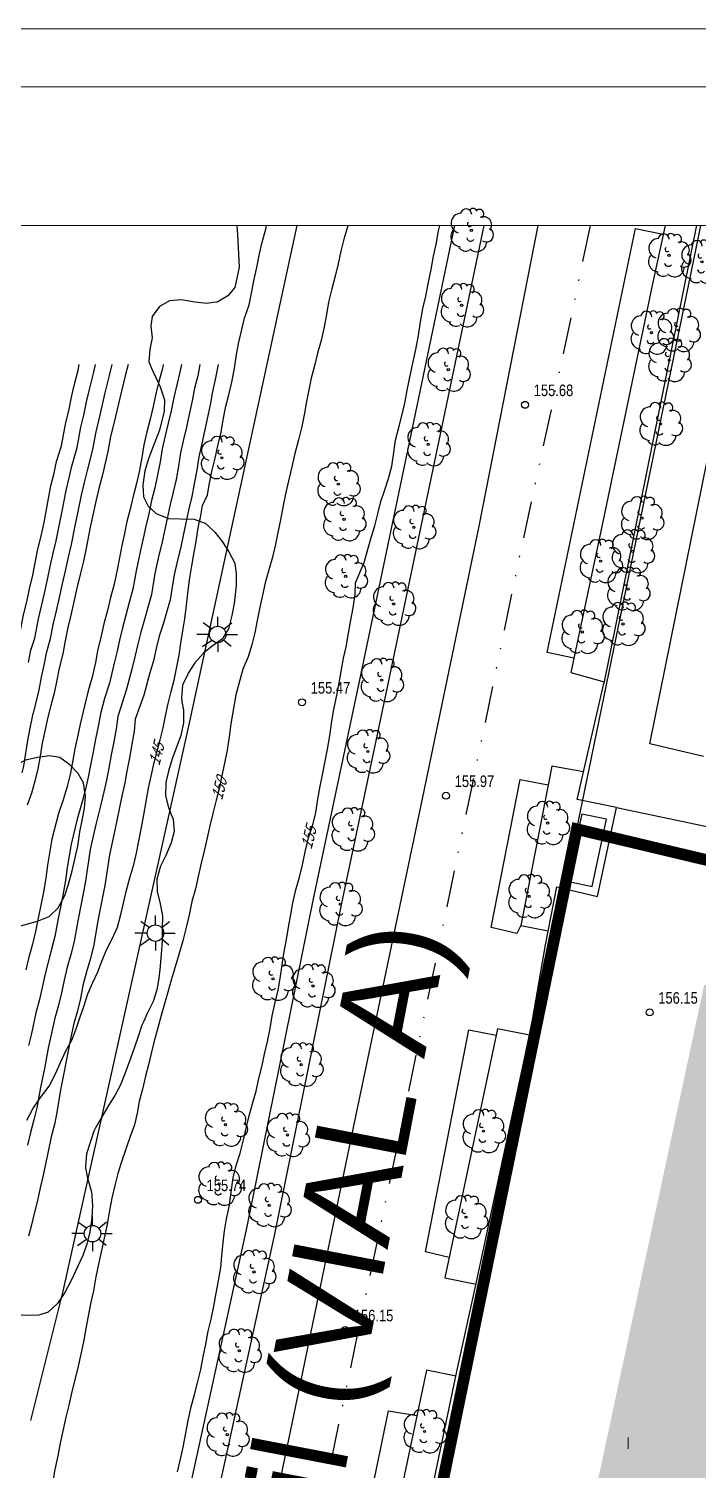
# Model space of a CAD drawing. Header units: metres. Extents: x 523256 to 524015, y 4669220 to 4669814.
# Drawn here: x 523839.4 to 523897.3, y 4669689.5 to 4669814 of the extents above; entities that cross this region are included whole.
import ezdxf
from ezdxf.enums import TextEntityAlignment as Align

# ---------------------------------------------------------------- set-up
doc = ezdxf.new("R2010")
doc.units = ezdxf.units.M
doc.header["$MEASUREMENT"] = 0
doc.linetypes.add('MORSE_D', pattern=[31.75, 12.7, -6.35, 0, -6.35, 0, -6.35])
for name, color, linetype in [('000000 Nombre Calle', 7, 'Continuous'), ('031006 Cota terreno', 9, 'Continuous'), ('032011 Curva cada 1 m', 40, 'Continuous'), ('032015 Curva cada 5 m', 34, 'Continuous'), ('032022 Curva cada 1 m de baja fiabilidad', 40, 'Continuous'), ('032023 Curva cada 5 m de baja fiabilidad', 34, 'Continuous'), ('033006 Texto cota terreno', 9, 'Continuous'), ('033015 Texto curva maestra', 42, 'Continuous'), ('052016 Cobertizo', 7, 'Continuous'), ('053009 Texto altura edificio predominante', 7, 'Continuous'), ('072004 Bordillo Acera', 1, 'Continuous'), ('082001 Valla Alambrada', 7, 'ALAMBRADA'), ('082002 Muro Tapia', 6, 'Continuous'), ('082003 Puerta', 7, 'Continuous'), ('101001 Arbol', 3, 'Continuous'), ('102002 Zona arbolada', 3, 'MASA'), ('141002 Farola pie', 7, 'Continuous'), ('192009 Grandes aparcamientos', 9, 'Continuous'), ('202001 Eje Calle', 254, 'MORSE_D'), ('990001 Sombreados', 7, 'Continuous'), ('PARCELA', 7, 'Continuous')]:
    doc.layers.add(name, color=color, linetype=linetype)
doc.layers.add('992006 Lineas cajetin', color=7, linetype='Continuous', lineweight=0)
doc.styles.get("Standard").update_dxf_attribs({"font": 'arial.ttf'})
doc.linetypes.add('ALAMBRADA', pattern='A,3,[131,GEOGRAMA.SHX,S=0.5,R=0,X=0,Y=0],3', length=6)
doc.linetypes.add('MASA', pattern='A,0.0001,[130,GEOGRAMA.SHX,S=0.5,R=180,X=0,Y=0],-2.9', length=2.9001)

# ---------------------------------------------------------------- blocks, each defined once
blk = doc.blocks.new('COTAP')
at = {"color": 0}
blk.add_circle((0, 0), 0.3, dxfattribs=at)
blk = doc.blocks.new('FAROLA')
at = {"color": 0}
for p, q in [((0, 0.71), (0, 1.51)), ((-0.71, 0), (-1.79, 0)), ((-1.26, 1.02), (-0.51, 0.49)), ((1.21, 0.98), (0.55, 0.45)), ((0.71, 0), (1.71, 0)), ((-1.3, -1.04), (-0.51, -0.48)), ((0, -0.71), (0, -1.51)), ((1.17, -1.04), (0.51, -0.49))]:
    blk.add_line(p, q, dxfattribs=at)
blk.add_circle((0, 0), 0.71, dxfattribs=at)
blk = doc.blocks.new('ARBOL')
at = {"color": 0}
blk.add_circle((0, 0), 0.0939, dxfattribs=at)
for centre, radius, start, end in [((-0.9, 0.61), 0.852, 92.28, 254.58), ((-0.45, 1.37), 0.48, 359.2878, 173.6078), ((0.16, 1.55), 0.336, 23.1565, 160.4665), ((0.7, 1.41), 0.384, 301.578, 139.328), ((-0.15, 0.51), 0.192, 119.14, 310.56), ((1.05, 0.46), 0.708, 319.8556, 114.7656), ((1.31, -0.4), 0.612, 235.5275, 62.0275), ((-0.89, -0.54), 0.888, 142.64, 266.54), ((-0.06, -0.61), 0.336, 189.64, 323.88), ((0.48, -1), 0.852, 224.67, 0.24), ((-0.48, -1.08), 0.72, 213.78, 295.32)]:
    blk.add_arc(centre, radius, start, end, dxfattribs=at)

msp = doc.modelspace()

# ---------------------------------------------------------------- hatches: boundary and pattern name
at = {"layer": '990001 Sombreados', "true_color": 0xafafaf}
msp.add_hatch(color=253, dxfattribs=at).paths.add_polyline_path([(523930.7993, 4669654.17016), (523944.9593, 4669721.39016), (523897.7793, 4669731.42016), (523883.2693, 4669663.79016)], flags=0)

# ---------------------------------------------------------------- linework, layer by layer
at = {"layer": '032011 Curva cada 1 m'}
for points, elevation in [([(523837.84, 4669758.62), (523838.04, 4669759.53), (523838.24, 4669760.57), (523838.62, 4669761.56), (523838.97, 4669763.39), (523839.25, 4669764.51), (523839.49, 4669765.61), (523839.76, 4669766.8), (523839.97, 4669767.88), (523840.2, 4669769.06), (523840.46, 4669770.07), (523840.74, 4669771.34), (523840.96, 4669772.49), (523841.33, 4669774.51), (523841.6, 4669775.61), (523841.82, 4669776.61), (523842.25, 4669777.99), (523842.63, 4669779.98), (523842.87, 4669781), (523843.1, 4669782.17), (523843.34, 4669783.2), (523843.69, 4669784.52), (523843.78309, 4669785)], 146), ([(523851.02828, 4669785), (523850.96, 4669784.67), (523850.65, 4669783.54), (523850.39, 4669782.48), (523850.15, 4669781.36), (523849.91, 4669780.28), (523849.63, 4669779.19), (523849.36, 4669778.06), (523849.19, 4669776.96), (523848.97, 4669775.87), (523848.71, 4669774.71), (523848.43, 4669773.63), (523848.17, 4669772.5), (523847.9, 4669771.43), (523847.68, 4669770.39), (523847.47, 4669769.37), (523847.07, 4669767.42), (523846.78, 4669766.04), (523846.48, 4669764.87), (523846.21, 4669763.75), (523845.9, 4669762.6), (523845.67, 4669761.57), (523845.36, 4669760.27), (523845.19, 4669759.27), (523844.88, 4669757.98), (523844.56, 4669756.81), (523844.12, 4669755.04), (523843.85, 4669753.93), (523843.63, 4669752.85), (523843.4, 4669751.79), (523843.18, 4669750.64), (523842.98, 4669749.58), (523842.73, 4669748.55), (523842.43, 4669747.49), (523841.99, 4669746.21), (523841.42, 4669744.01), (523841.03, 4669741.75), (523840.88, 4669740.63), (523840.65, 4669739.26), (523840.26, 4669737.32), (523840.01, 4669736.02), (523839.73, 4669734.93), (523839.43, 4669733.8), (523839.17, 4669732.7)], 151), ([(523848.01518, 4669785), (523847.75, 4669784.01), (523847.28, 4669782.08), (523847.03, 4669781.01), (523846.76, 4669779.9), (523846.49, 4669778.79), (523846.26, 4669777.49), (523845.8, 4669775.46), (523845.51, 4669774.4), (523845.25, 4669773.3), (523844.95, 4669771.99), (523844.73, 4669770.94), (523844.38, 4669769.13), (523844.14, 4669768.01), (523843.86, 4669766.85), (523843.58, 4669765.67), (523843.32, 4669764.51), (523843.04, 4669763.34), (523842.8, 4669762.29), (523842.54, 4669761), (523842.36, 4669760), (523842.05, 4669758.76), (523841.84, 4669757.73), (523841.6, 4669756.62), (523841.32, 4669755.54), (523841.03, 4669754.43), (523840.8, 4669753.34), (523840.58, 4669752.28), (523840.39, 4669751.16), (523840.2, 4669750.06), (523839.95, 4669749.02), (523839.66, 4669747.98), (523839.27, 4669746.93)], 149), ([(523854.20431, 4669785), (523854.01, 4669784.02), (523853.74, 4669782.95), (523853.52, 4669781.85), (523853.27, 4669780.67), (523853.04, 4669779.59), (523852.78, 4669778.51), (523852.53, 4669777.37), (523852.36, 4669776.23), (523852.14, 4669775.08), (523851.9, 4669773.98), (523851.64, 4669772.9), (523851.38, 4669771.71), (523851.14, 4669770.62), (523850.91, 4669769.54), (523850.66, 4669768.52), (523850.32, 4669766.94), (523850.01, 4669765.13), (523849.71, 4669764.02), (523849.42, 4669762.96), (523849.09, 4669761.89), (523848.84, 4669760.84), (523848.59, 4669759.76), (523848.32, 4669758.67), (523847.87, 4669756.95), (523847.11, 4669754.59), (523846.96, 4669753.54), (523846.76, 4669752.41), (523846.54, 4669751.28), (523846.32, 4669750.13), (523846.13, 4669749.09), (523845.9, 4669748.08), (523845.65, 4669746.98), (523845.22, 4669745.25), (523844.73, 4669743.1), (523844.46, 4669741.34), (523844.28, 4669740.2), (523843.94, 4669738.41), (523843.65, 4669736.95), (523843.34, 4669735.15), (523843.05, 4669734.04), (523842.74, 4669732.95), (523842.46, 4669731.81), (523842.23, 4669730.71), (523841.97, 4669729.66), (523841.67, 4669728.53), (523841.32, 4669726.99), (523841.1, 4669725.94), (523840.77, 4669724.19), (523840.42, 4669722.55), (523840.1, 4669720.79), (523839.85, 4669719.76), (523839.56, 4669718.66), (523839.3, 4669717.55)], 153), ([(523852.61448, 4669785), (523852.48, 4669784.35), (523852.2, 4669783.25), (523851.95, 4669782.16), (523851.71, 4669781.01), (523851.47, 4669779.94), (523851.21, 4669778.85), (523850.95, 4669777.71), (523850.77, 4669776.6), (523850.55, 4669775.48), (523850.31, 4669774.34), (523850.03, 4669773.26), (523849.78, 4669772.1), (523849.52, 4669771.03), (523849.29, 4669769.96), (523849.07, 4669768.95), (523848.69, 4669767.18), (523848.4, 4669765.58), (523848.1, 4669764.44), (523847.81, 4669763.36), (523847.5, 4669762.24), (523847.26, 4669761.2), (523847.01, 4669760.12), (523846.75, 4669758.97), (523846.38, 4669757.46), (523845.95, 4669756.14), (523845.61, 4669754.82), (523845.41, 4669753.73), (523845.19, 4669752.63), (523844.97, 4669751.53), (523844.75, 4669750.38), (523844.56, 4669749.34), (523844.32, 4669748.32), (523844.04, 4669747.23), (523843.61, 4669745.73), (523843.08, 4669743.56), (523842.74, 4669741.54), (523842.58, 4669740.42), (523842.3, 4669738.84), (523841.95, 4669737.13), (523841.67, 4669735.58), (523841.39, 4669734.48), (523841.08, 4669733.38), (523840.81, 4669732.25), (523840.58, 4669731.17), (523840.33, 4669730.15), (523840.03, 4669729), (523839.64, 4669727.22), (523839.38, 4669726.16)], 152), ([(523855.79157, 4669785), (523855.76, 4669784.86), (523855.53, 4669783.7), (523855.29, 4669782.66), (523855.08, 4669781.53), (523854.83, 4669780.32), (523854.6, 4669779.25), (523854.36, 4669778.17), (523854.12, 4669777.02), (523853.94, 4669775.87), (523853.72, 4669774.69), (523853.5, 4669773.61), (523853.24, 4669772.53), (523852.99, 4669771.31), (523852.76, 4669770.22), (523852.52, 4669769.11), (523852.26, 4669768.1), (523851.94, 4669766.7), (523851.63, 4669764.67), (523851.33, 4669763.59), (523851.02, 4669762.57), (523850.69, 4669761.53), (523850.43, 4669760.47), (523850.18, 4669759.41), (523849.88, 4669758.37), (523849.37, 4669756.43), (523848.6, 4669754.37), (523848.52, 4669753.34), (523848.32, 4669752.19), (523848.11, 4669751.02), (523847.89, 4669749.87), (523847.71, 4669748.85), (523847.49, 4669747.85), (523847.26, 4669746.72), (523846.84, 4669744.77), (523846.39, 4669742.65), (523846.17, 4669741.13), (523845.98, 4669739.99), (523845.59, 4669737.99), (523845.34, 4669736.76), (523845, 4669734.71), (523844.71, 4669733.59), (523844.39, 4669732.53), (523844.1, 4669731.36), (523843.88, 4669730.24), (523843.62, 4669729.18), (523843.3, 4669728.07), (523843.01, 4669726.75), (523842.81, 4669725.71), (523842.45, 4669723.77), (523842.17, 4669722.33), (523841.85, 4669720.37), (523841.63, 4669719.35), (523841.36, 4669718.28), (523841.11, 4669717.15), (523840.9, 4669716.06), (523840.66, 4669714.96), (523840.4, 4669713.87), (523840.16, 4669712.78), (523839.87, 4669711.66), (523839.65, 4669710.67), (523839.38, 4669709.7)], 154), ([(523839.38, 4669759.27), (523839.58, 4669760.32), (523839.93, 4669761.37), (523840.25, 4669763.02), (523840.51, 4669764.12), (523840.77, 4669765.24), (523841.03, 4669766.42), (523841.27, 4669767.54), (523841.51, 4669768.71), (523841.77, 4669769.76), (523842.07, 4669771.21), (523842.29, 4669772.32), (523842.64, 4669774.11), (523842.9, 4669775.21), (523843.15, 4669776.23), (523843.59, 4669777.82), (523843.92, 4669779.58), (523844.17, 4669780.63), (523844.41, 4669781.78), (523844.65, 4669782.83), (523845.04, 4669784.35), (523845.19476, 4669785)], 147), ([(523846.60312, 4669785), (523846.4, 4669784.18), (523845.97, 4669782.45), (523845.72, 4669781.4), (523845.46, 4669780.27), (523845.2, 4669779.19), (523844.92, 4669777.66), (523844.47, 4669775.84), (523844.21, 4669774.8), (523843.94, 4669773.7), (523843.62, 4669772.16), (523843.4, 4669771.07), (523843.07, 4669769.44), (523842.83, 4669768.36), (523842.56, 4669767.19), (523842.31, 4669766.05), (523842.04, 4669764.88), (523841.78, 4669763.73), (523841.52, 4669762.66), (523841.23, 4669761.19), (523840.93, 4669760.07), (523840.71, 4669759.02), (523840.5, 4669757.98), (523840.28, 4669756.89), (523840.02, 4669755.81), (523839.78, 4669754.8)], 148)]:
    msp.add_lwpolyline(points, dxfattribs=dict(at, elevation=elevation))
at = {"layer": '032015 Curva cada 5 m'}
for points, elevation in [([(523866.98065, 4669797.00038), (523866.97849, 4669796.99038), (523866.64849, 4669795.84038), (523866.37849, 4669794.79038), (523866.13849, 4669793.70038), (523865.88849, 4669792.62038), (523865.60849, 4669791.53038), (523865.31849, 4669790.40038), (523865.14849, 4669789.33038), (523864.92849, 4669788.27038), (523864.66849, 4669787.07038), (523864.36849, 4669785.99038), (523864.10849, 4669784.89038), (523863.82849, 4669783.83038), (523863.60849, 4669782.81038), (523863.41849, 4669781.80038), (523863.22849, 4669780.81038), (523862.99849, 4669779.66038), (523862.70849, 4669778.50038), (523862.40849, 4669777.30038), (523862.14849, 4669776.15038), (523861.85849, 4669774.95038), (523861.62849, 4669773.93038), (523861.38849, 4669772.82038), (523861.16849, 4669771.57038), (523860.93849, 4669770.50038), (523860.72849, 4669769.48038), (523860.46849, 4669768.35038), (523860.16849, 4669767.27038), (523859.84849, 4669766.13038), (523859.60849, 4669765.07038), (523859.37849, 4669764.05038), (523859.15849, 4669762.90038), (523858.95849, 4669761.82038), (523858.69849, 4669760.78038), (523858.36849, 4669759.74038), (523857.91849, 4669758.69038), (523857.30849, 4669756.47038), (523856.86849, 4669753.95038), (523856.72849, 4669752.84038), (523856.54849, 4669751.69038), (523856.32849, 4669750.57038), (523856.10849, 4669749.50038), (523855.88849, 4669748.45038), (523855.61849, 4669747.37038), (523855.31849, 4669746.22038), (523855.06849, 4669745.15038), (523854.82849, 4669744.10038), (523854.58849, 4669743.11038), (523854.30849, 4669741.92038), (523854.05849, 4669740.78038), (523853.81849, 4669739.70038), (523853.50849, 4669738.61038), (523853.26849, 4669737.47038), (523852.99849, 4669736.24038), (523852.73849, 4669735.22038), (523852.38849, 4669734.04038), (523852.06849, 4669732.98038), (523851.71849, 4669731.82038), (523851.43849, 4669730.77038), (523851.14849, 4669729.78038), (523850.84849, 4669728.76038), (523850.56849, 4669727.71038), (523850.24849, 4669726.54038), (523849.99849, 4669725.47038), (523849.75849, 4669724.49038), (523849.50849, 4669723.52038), (523849.22849, 4669722.40038), (523848.95849, 4669721.32038), (523848.76849, 4669720.33038), (523848.53849, 4669719.33038), (523848.16849, 4669718.31038), (523847.81849, 4669717.29038), (523847.41849, 4669716.12038), (523847.10849, 4669715.10038), (523846.83849, 4669714.08038), (523846.58849, 4669712.98038), (523846.34849, 4669711.77038), (523846.17849, 4669710.72038), (523845.92849, 4669709.52038), (523845.68849, 4669708.45038), (523845.42849, 4669707.27038), (523845.20849, 4669706.19038), (523845.01849, 4669704.99038), (523844.77849, 4669704.00038), (523844.54849, 4669702.79038), (523844.34849, 4669701.72038), (523844.16849, 4669700.72038), (523843.91849, 4669699.51038), (523843.65849, 4669698.33038), (523843.35849, 4669697.21038), (523843.09849, 4669696.14038), (523842.86849, 4669695.11038), (523842.62849, 4669694.05038), (523842.37849, 4669692.99038), (523842.12849, 4669691.81038), (523841.92849, 4669690.72038), (523841.66849, 4669689.54038), (523841.48849, 4669688.54038)], 150), ([(523852.27849, 4669689.34038), (523852.51849, 4669690.44038), (523852.76849, 4669691.47038), (523852.97849, 4669692.69038), (523853.18849, 4669693.79038), (523853.45849, 4669694.97038), (523853.72849, 4669696.03038), (523854.00849, 4669697.04038), (523854.27849, 4669698.17038), (523854.49849, 4669699.29038), (523854.70849, 4669700.37038), (523854.91849, 4669701.50038), (523855.17849, 4669702.52038), (523855.39849, 4669703.64038), (523855.61849, 4669704.77038), (523855.81849, 4669705.84038), (523856.00849, 4669706.99038), (523856.09849, 4669707.99038), (523856.21849, 4669709.15038), (523856.33849, 4669710.15038), (523856.49849, 4669711.21038), (523856.71849, 4669712.24038), (523856.91849, 4669713.49038), (523857.08849, 4669714.73038), (523857.32849, 4669715.80038), (523857.66849, 4669716.88038), (523857.95849, 4669718.03038), (523858.22849, 4669719.15038), (523858.48849, 4669720.22038), (523858.78849, 4669721.25038), (523859.05849, 4669722.22038), (523859.27849, 4669723.21038), (523859.56849, 4669724.34038), (523859.79849, 4669725.41038), (523860.04849, 4669726.51038), (523860.26849, 4669727.63038), (523860.45849, 4669728.74038), (523860.70849, 4669729.89038), (523860.95849, 4669730.94038), (523861.14849, 4669731.95038), (523861.27849, 4669732.95038), (523861.45849, 4669734.11038), (523861.67849, 4669735.34038), (523861.86849, 4669736.38038), (523862.06849, 4669737.49038), (523862.23849, 4669738.51038), (523862.48849, 4669739.61038), (523862.80849, 4669740.70038), (523863.07849, 4669741.78038), (523863.29849, 4669742.91038), (523863.59849, 4669744.11038), (523863.91849, 4669745.15038), (523864.21849, 4669746.28038), (523864.39849, 4669747.44038), (523864.58849, 4669748.58038), (523864.78849, 4669749.56038), (523865.00849, 4669750.60038), (523865.22849, 4669751.78038), (523865.42849, 4669752.93038), (523865.59849, 4669754.19038), (523865.77849, 4669755.19038), (523866.00849, 4669756.29038), (523866.21849, 4669757.34038), (523866.41849, 4669758.47038), (523866.61849, 4669759.62038), (523866.82849, 4669760.61038), (523867.00849, 4669761.61038), (523867.22849, 4669762.76038), (523867.43849, 4669763.97038), (523867.61849, 4669765.14038), (523867.64849, 4669766.14038), (523868.40849, 4669767.91038), (523868.99849, 4669770.07038), (523869.30849, 4669771.06038), (523869.56849, 4669772.11038), (523869.82849, 4669773.18038), (523870.17849, 4669774.17038), (523870.49849, 4669775.16038), (523870.79849, 4669776.21038), (523870.95849, 4669777.39038), (523871.10849, 4669778.46038), (523871.40849, 4669779.67038), (523871.68849, 4669780.69038), (523871.92849, 4669781.82038), (523872.14849, 4669782.92038), (523872.39849, 4669784.17038), (523872.63849, 4669785.25038), (523872.85849, 4669786.29038), (523873.07849, 4669787.50038), (523873.25849, 4669788.68038), (523873.47849, 4669789.83038), (523873.71849, 4669790.91038), (523873.93849, 4669791.98038), (523874.18849, 4669793.22038), (523874.38849, 4669794.36038), (523874.60849, 4669795.38038), (523874.82849, 4669796.54038), (523874.93673, 4669797.00038)], 155), ([(523854.17849, 4669771.46038), (523854.24849, 4669771.79038), (523854.43849, 4669772.82038), (523854.86849, 4669773.74038), (523855.03849, 4669774.75038), (523855.23849, 4669775.75038), (523855.52849, 4669776.90038), (523855.75849, 4669777.97038), (523856.02849, 4669779.17038), (523856.21849, 4669780.23038), (523856.43849, 4669781.41038), (523856.70849, 4669782.39038), (523856.95849, 4669783.47038), (523857.17849, 4669784.65038), (523857.37849, 4669785.86038), (523857.56849, 4669786.92038), (523857.83849, 4669788.02038), (523858.04849, 4669789.00038), (523858.45849, 4669790.15038), (523858.64849, 4669791.17038), (523858.89849, 4669792.37038), (523859.11849, 4669793.37038), (523859.33849, 4669794.56038), (523859.57849, 4669795.58038), (523859.88849, 4669796.69038), (523859.94799, 4669797.00038)], 145)]:
    msp.add_lwpolyline(points, dxfattribs=dict(at, elevation=elevation))
at = {"layer": '032022 Curva cada 1 m de baja fiabilidad', "elevation": 148}
msp.add_lwpolyline([(523838.85, 4669749.72), (523838.98, 4669750.3), (523839.17, 4669751.42), (523839.34, 4669752.52), (523839.54, 4669753.6), (523839.76, 4669754.72), (523839.78, 4669754.8)], dxfattribs=at)
at = {"layer": '032023 Curva cada 5 m de baja fiabilidad', "elevation": 145}
msp.add_lwpolyline([(523839.24849, 4669719.72038), (523839.75849, 4669720.71038), (523840.43849, 4669721.68038), (523841.16849, 4669722.67038), (523841.71849, 4669723.73038), (523842.14849, 4669724.70038), (523842.60849, 4669725.70038), (523843.13849, 4669726.64038), (523843.51849, 4669727.60038), (523843.83849, 4669728.57038), (523844.15849, 4669729.53038), (523844.51849, 4669730.63038), (523844.94849, 4669731.60038), (523845.36849, 4669732.54038), (523845.74849, 4669733.51038), (523846.12849, 4669734.45038), (523846.60849, 4669735.39038), (523847.07849, 4669736.40038), (523847.34849, 4669737.38038), (523847.60849, 4669738.47038), (523847.86849, 4669739.60038), (523848.14849, 4669740.65038), (523848.49849, 4669741.80038), (523848.71849, 4669742.79038), (523848.93849, 4669743.81038), (523849.15849, 4669745.01038), (523849.36849, 4669746.11038), (523849.56849, 4669747.26038), (523849.75849, 4669748.39038), (523849.97849, 4669749.44038), (523850.25849, 4669750.61038), (523850.50849, 4669751.61038), (523850.77849, 4669752.58038), (523851.03849, 4669753.62038), (523851.23849, 4669754.64038), (523851.45849, 4669755.72038), (523851.70849, 4669756.74038), (523851.97849, 4669757.74038), (523852.19849, 4669758.88038), (523852.40849, 4669759.88038), (523852.55849, 4669760.93038), (523852.71849, 4669762.00038), (523852.88849, 4669763.02038), (523853.05849, 4669764.20038), (523853.14849, 4669765.22038), (523853.30849, 4669766.40038), (523853.50849, 4669767.61038), (523853.67849, 4669768.61038), (523853.86849, 4669769.71038), (523854.02849, 4669770.73038), (523854.17849, 4669771.46038)], dxfattribs=at)
at = {"layer": '052016 Cobertizo', "flags": 128}
msp.add_lwpolyline([(523887.19849, 4669746.17038), (523885.94849, 4669740.38038), (523888.08849, 4669739.92038), (523889.32849, 4669745.71038), (523887.19849, 4669746.17038)], dxfattribs=at)
at = {"layer": '072004 Bordillo Acera', "flags": 128}
for points in [[(523878.72362, 4669797.00038), (523875.37849, 4669780.92038), (523870.37849, 4669757.12038), (523866.40849, 4669738.33038), (523860.63849, 4669709.88038), (523855.89849, 4669688.16038), (523849.78849, 4669658.96038), (523844.07849, 4669631.54038), (523840.15849, 4669612.74038), (523834.72849, 4669586.99038), (523828.69849, 4669558.71038), (523823.18849, 4669531.81038), (523826.36849, 4669526.43038), (523823.14849, 4669516.54038), (523820.21849, 4669509.09038), (523817.03849, 4669501.49038), (523812.40849, 4669492.28038), (523805.23849, 4669479.80038), (523798.78849, 4669478.56038), (523792.88849, 4669470.01038), (523786.12849, 4669461.93038), (523778.12849, 4669453.40038), (523769.31849, 4669445.36038), (523767.95849, 4669444.28038)], [(523894.39813, 4669797.00038), (523893.29849, 4669791.96038), (523889.04849, 4669771.55038), (523886.26849, 4669758.40038), (523889.14849, 4669757.60038)], [(523887.34849, 4669749.80038), (523884.60849, 4669750.29038), (523881.92849, 4669736.55038), (523884.30849, 4669736.09038)], [(523882.68849, 4669727.07038), (523879.92849, 4669727.62038), (523875.35849, 4669706.11038), (523878.06849, 4669705.54038)], [(523876.33849, 4669697.61038), (523873.78849, 4669698.11038), (523865.94849, 4669660.97038), (523868.51849, 4669660.38038)]]:
    msp.add_lwpolyline(points, dxfattribs=at)
at = {"layer": '082001 Valla Alambrada', "flags": 128}
for points in [[(523650.68849, 4669417.89038), (523653.51849, 4669404.67038), (523656.77849, 4669391.36038), (523658.86849, 4669384.55038), (523659.17849, 4669383.69038), (523659.53849, 4669382.82038), (523659.91849, 4669382.00038), (523660.35849, 4669381.18038), (523660.82849, 4669380.38038), (523661.32849, 4669379.60038), (523661.86849, 4669378.85038), (523662.43849, 4669378.13038), (523663.05849, 4669377.44038), (523663.69849, 4669376.76038), (523664.36849, 4669376.12038), (523665.12849, 4669375.44038), (523665.89849, 4669374.81038), (523666.68849, 4669374.23038), (523667.51849, 4669373.68038), (523668.37849, 4669373.17038), (523669.25849, 4669372.69038), (523670.15849, 4669372.28038), (523671.07849, 4669371.90038), (523672.01849, 4669371.56038), (523672.95849, 4669371.27038), (523673.93849, 4669371.03038), (523674.66849, 4669370.87038), (523675.40849, 4669370.76038), (523676.15849, 4669370.66038), (523676.93849, 4669370.60038), (523677.28849, 4669370.58038), (523679.26849, 4669370.55038), (523683.84849, 4669371.60038), (523689.28849, 4669373.50038), (523692.16849, 4669374.78038), (523692.97849, 4669375.32038), (523694.59849, 4669377.30038), (523697.62849, 4669382.62038), (523692.52849, 4669385.60038), (523696.64849, 4669392.54038), (523701.88849, 4669389.09038), (523703.59849, 4669391.38038), (523707.17849, 4669396.34038), (523710.26849, 4669400.04038), (523713.42849, 4669402.98038), (523720.06849, 4669409.55038), (523728.79849, 4669416.38038), (523730.28849, 4669422.87038), (523742.60849, 4669429.93038), (523752.47849, 4669435.65038), (523759.80849, 4669440.93038), (523767.73849, 4669447.22038), (523776.40849, 4669455.14038), (523784.29849, 4669463.55038), (523790.93849, 4669471.49038), (523797.34849, 4669480.77038), (523803.67849, 4669481.99038), (523810.25849, 4669493.44038), (523814.81849, 4669502.51038), (523817.95849, 4669510.01038), (523820.84849, 4669517.37038), (523823.70849, 4669526.14038), (523820.60849, 4669531.38038), (523826.30849, 4669559.21038), (523832.33849, 4669587.50038), (523837.76849, 4669613.24038), (523841.68849, 4669632.04038), (523847.39849, 4669659.46038), (523853.50849, 4669688.67038), (523858.24849, 4669710.38038), (523864.01849, 4669738.83038), (523867.98849, 4669757.62038), (523872.98849, 4669781.42038), (523876.22823, 4669797.00038)], [(523897.11922, 4669797.00038), (523897.06849, 4669796.74038), (523889.11849, 4669757.45038)]]:
    msp.add_lwpolyline(points, dxfattribs=at)
at = {"layer": '082002 Muro Tapia', "flags": 128}
for points in [[(523862.57231, 4669797.00038), (523853.30849, 4669754.15038), (523842.35849, 4669704.95038), (523839.56849, 4669693.78038)], [(523890.20849, 4669746.72038), (523886.79849, 4669747.43038)], [(523884.06849, 4669734.86038), (523885.04849, 4669739.89038), (523888.56849, 4669739.03038), (523890.20849, 4669746.72038)], [(523890.20849, 4669746.72038), (523920.49849, 4669740.38038)], [(523878.02849, 4669705.36038), (523882.81849, 4669727.70038)], [(523868.50849, 4669660.32038), (523876.41849, 4669698.01038)]]:
    msp.add_lwpolyline(points, dxfattribs=at)
at = {"layer": '082003 Puerta', "flags": 128}
for points in [[(523886.79849, 4669747.43038), (523889.11849, 4669757.45038)], [(523882.81849, 4669727.70038), (523884.06849, 4669734.86038)], [(523876.41849, 4669698.01038), (523878.02849, 4669705.36038)]]:
    msp.add_lwpolyline(points, dxfattribs=at)
at = {"layer": '102002 Zona arbolada', "flags": 128}
msp.add_lwpolyline([(523857.39003, 4669797.00038), (523857.43849, 4669796.19038), (523857.58849, 4669793.40038), (523857.20849, 4669791.65038), (523856.61849, 4669790.94038), (523855.70849, 4669790.40038), (523855.35849, 4669790.35038), (523854.80849, 4669790.28038), (523853.76849, 4669790.40038), (523852.61849, 4669790.58038), (523852.26849, 4669790.55038), (523851.56849, 4669790.50038), (523850.71849, 4669790.00038), (523850.07849, 4669789.14038), (523849.96849, 4669788.35038), (523850.06849, 4669787.31038), (523849.86849, 4669786.29038), (523849.78849, 4669785.23038), (523850.11849, 4669784.48038), (523850.62849, 4669783.38038), (523850.77849, 4669783.08038), (523851.14849, 4669781.95038), (523851.12849, 4669780.97038), (523850.71849, 4669779.32038), (523850.10849, 4669777.78038), (523849.75849, 4669776.84038), (523849.43849, 4669775.82038), (523849.25849, 4669774.60038), (523849.32849, 4669773.57038), (523849.71849, 4669772.75038), (523850.42849, 4669772.12038), (523851.49849, 4669771.71038), (523851.51849, 4669771.71038), (523852.53849, 4669771.66038), (523853.71849, 4669771.64038), (523854.17849, 4669771.46038), (523854.65849, 4669771.29038), (523855.38849, 4669770.62038), (523855.49849, 4669770.53038), (523856.13849, 4669769.70038), (523856.49849, 4669769.13038), (523856.70849, 4669768.81038), (523857.22849, 4669767.84038), (523857.32849, 4669766.92038), (523857.32849, 4669766.80038), (523857.33849, 4669765.90038), (523857.16849, 4669764.36038), (523856.96849, 4669763.31038), (523856.67849, 4669762.18038), (523856.39849, 4669761.72038), (523856.14849, 4669761.30038), (523855.34849, 4669760.72038), (523854.83849, 4669760.33038), (523854.50849, 4669760.07038), (523853.76849, 4669759.22038), (523853.19849, 4669758.35038), (523853.14849, 4669758.26038), (523852.69849, 4669757.29038), (523852.60849, 4669756.21038), (523852.64849, 4669755.90038), (523852.77849, 4669755.13038), (523852.77849, 4669754.06038), (523852.54849, 4669752.96038), (523852.17849, 4669751.95038), (523851.81849, 4669750.95038), (523851.47849, 4669749.87038), (523851.25849, 4669748.88038), (523851.23849, 4669747.75038), (523851.49849, 4669746.73038), (523851.71849, 4669746.13038), (523851.88849, 4669745.71038), (523851.97849, 4669744.65038), (523851.72849, 4669743.68038), (523851.24849, 4669742.59038), (523850.79849, 4669741.65038), (523850.47849, 4669740.54038), (523850.47849, 4669740.52038), (523850.51849, 4669739.47038), (523850.76849, 4669738.42038), (523850.92849, 4669737.53038), (523850.96849, 4669737.34038), (523850.94849, 4669736.24038), (523850.92849, 4669735.22038), (523850.85849, 4669734.05038), (523850.76849, 4669733.04038), (523850.72849, 4669732.75038), (523850.64849, 4669731.98038), (523850.46849, 4669730.97038), (523850.15849, 4669729.96038), (523849.60849, 4669728.89038), (523849.34849, 4669728.28038), (523849.19849, 4669727.92038), (523848.87849, 4669726.96038), (523848.52849, 4669725.94038), (523848.11849, 4669724.81038), (523847.72849, 4669723.71038), (523847.33849, 4669722.77038), (523846.85849, 4669721.86038), (523846.29849, 4669720.99038), (523845.69849, 4669719.96038), (523845.13849, 4669719.01038), (523845.04849, 4669718.76038), (523844.77849, 4669717.97038), (523844.39849, 4669716.80038), (523844.31849, 4669715.71038), (523844.32849, 4669715.60038), (523844.49849, 4669714.70038), (523844.82849, 4669713.53038), (523844.90849, 4669712.35038), (523844.85849, 4669711.26038), (523844.68849, 4669710.08038), (523844.41849, 4669709.01038), (523844.08849, 4669708.04038), (523843.63849, 4669707.04038), (523843.09849, 4669705.94038), (523842.51849, 4669704.83038), (523841.90849, 4669703.88038), (523841.10849, 4669703.16038), (523841.08849, 4669703.14038), (523840.28849, 4669702.88038), (523839.07849, 4669702.86038), (523837.95849, 4669702.95038), (523836.82849, 4669703.35038), (523835.88849, 4669703.84038), (523834.82849, 4669704.27038), (523833.74849, 4669704.57038), (523832.49849, 4669704.83038), (523831.50849, 4669705.11038), (523830.35849, 4669705.38038), (523830.31849, 4669705.40038), (523829.21849, 4669705.60038), (523828.09849, 4669705.90038), (523827.15849, 4669706.30038), (523826.16849, 4669706.65038), (523825.13849, 4669706.71038), (523823.96849, 4669706.70038), (523822.93849, 4669706.73038), (523821.81849, 4669706.79038), (523820.81849, 4669706.88038), (523820.65849, 4669706.93038), (523819.84849, 4669707.23038), (523819.25849, 4669707.84038), (523819.15849, 4669708.44038), (523819.44849, 4669709.33038), (523820.08849, 4669710.36038), (523820.79849, 4669711.35038), (523820.94849, 4669711.62038), (523821.35849, 4669712.33038), (523821.92849, 4669713.33038), (523822.27849, 4669714.29038), (523822.21849, 4669714.72038), (523822.15849, 4669715.26038), (523821.70849, 4669716.00038), (523821.08849, 4669716.80038), (523820.65849, 4669717.80038), (523820.76849, 4669718.66038), (523821.16849, 4669719.73038), (523821.90849, 4669720.59038), (523822.56849, 4669720.67038), (523823.64849, 4669720.58038), (523824.69849, 4669720.62038), (523825.86849, 4669720.89038), (523827.20849, 4669721.12038), (523828.21849, 4669721.11038), (523828.32849, 4669721.08038), (523829.36849, 4669720.89038), (523830.45849, 4669720.77038), (523831.51849, 4669720.98038), (523832.33849, 4669721.50038), (523832.81849, 4669722.22038), (523833.23849, 4669723.16038), (523833.15849, 4669723.80038), (523832.59849, 4669724.74038), (523831.86849, 4669725.56038), (523831.17849, 4669726.41038), (523830.54849, 4669727.39038), (523830.40849, 4669728.28038), (523830.67849, 4669729.27038), (523831.07849, 4669730.24038), (523831.41849, 4669731.20038), (523831.82849, 4669732.27038), (523832.50849, 4669732.97038), (523833.43849, 4669733.60038), (523834.22849, 4669734.25038), (523835.09849, 4669734.84038), (523836.02849, 4669735.46038), (523836.92849, 4669736.00038), (523837.06849, 4669736.04038), (523838.05849, 4669736.34038), (523839.02849, 4669736.61038), (523840.15849, 4669736.92038), (523841.17849, 4669737.33038), (523841.95849, 4669738.06038), (523842.51849, 4669739.13038), (523842.83849, 4669740.12038), (523843.15849, 4669741.25038), (523843.40849, 4669742.27038), (523843.64849, 4669743.40038), (523843.82849, 4669744.62038), (523844.03849, 4669745.61038), (523844.22849, 4669746.67038), (523844.31849, 4669747.68038), (523844.14849, 4669748.85038), (523843.67849, 4669749.66038), (523842.95849, 4669750.42038), (523842.08849, 4669751.06038), (523841.20849, 4669751.20038), (523840.17849, 4669751.06038), (523839.54849, 4669750.92038), (523839.12849, 4669750.83038), (523837.75849, 4669750.11038), (523837.09849, 4669749.36038), (523836.32849, 4669748.00038), (523835.84849, 4669747.08038), (523835.43849, 4669745.99038), (523835.19849, 4669744.97038), (523835.08849, 4669743.94038), (523834.98849, 4669742.90038), (523834.82849, 4669741.85038), (523834.62849, 4669740.86038), (523834.33849, 4669739.89038), (523833.93849, 4669738.92038), (523833.58849, 4669737.95038), (523833.12849, 4669736.91038), (523832.45849, 4669736.00038), (523831.84849, 4669735.19038), (523830.95849, 4669734.61038), (523830.51849, 4669734.45038), (523829.97849, 4669734.26038), (523828.84849, 4669733.93038), (523827.98849, 4669733.34038), (523827.50849, 4669732.58038), (523827.39849, 4669731.71038), (523827.61849, 4669730.66038), (523827.74849, 4669730.13038), (523827.91849, 4669729.56038), (523828.04849, 4669728.54038), (523828.00849, 4669727.33038), (523827.88849, 4669726.30038), (523827.50849, 4669725.21038), (523826.84849, 4669724.48038), (523825.98849, 4669723.78038), (523824.89849, 4669723.45038), (523823.72849, 4669723.53038), (523823.06849, 4669723.54038), (523822.71849, 4669723.55038), (523821.64849, 4669723.22038), (523820.72849, 4669722.44038), (523819.98849, 4669721.74038), (523819.18849, 4669721.12038), (523818.19849, 4669720.81038), (523817.55849, 4669721.05038), (523816.56849, 4669721.34038), (523815.88849, 4669721.17038), (523814.99849, 4669720.65038), (523814.95849, 4669720.63038), (523814.19849, 4669719.96038), (523813.31849, 4669719.28038), (523812.42849, 4669718.58038), (523811.37849, 4669718.19038), (523810.61849, 4669718.41038), (523810.20849, 4669718.68038), (523809.70849, 4669719.03038), (523809.26849, 4669719.67038), (523809.13849, 4669719.87038), (523808.69849, 4669720.82038), (523808.41849, 4669721.29038), (523808.12849, 4669721.80038), (523807.40849, 4669722.67038), (523807.24849, 4669722.82038), (523806.69849, 4669723.38038), (523805.73849, 4669723.71038), (523805.08849, 4669723.81038), (523804.73849, 4669723.87038), (523803.71849, 4669723.98038), (523802.87849, 4669724.23038), (523802.74849, 4669724.28038), (523801.83849, 4669724.74038), (523801.05849, 4669725.43038), (523800.37849, 4669726.29038), (523800.09849, 4669727.22038), (523800.26849, 4669728.18038), (523800.61849, 4669729.13038), (523800.90849, 4669730.17038), (523801.29849, 4669731.27038), (523801.35849, 4669731.43038), (523801.74849, 4669732.44038), (523802.22849, 4669733.33038), (523802.28849, 4669733.44038), (523802.78849, 4669734.28038), (523803.31849, 4669735.29038), (523803.80849, 4669736.29038), (523804.23849, 4669737.30038), (523804.68849, 4669738.50038), (523805.06849, 4669739.52038), (523805.12849, 4669739.75038), (523805.41849, 4669740.76038), (523805.76849, 4669741.95038), (523806.03849, 4669743.06038), (523806.26849, 4669744.13038), (523806.52849, 4669745.22038), (523806.79849, 4669746.25038), (523807.04849, 4669747.24038), (523807.29849, 4669748.31038), (523807.48849, 4669749.39038), (523807.67849, 4669750.52038), (523807.68849, 4669751.70038), (523807.64849, 4669752.32038), (523807.62849, 4669752.79038), (523807.70849, 4669753.87038), (523807.83849, 4669754.61038), (523807.88849, 4669754.89038), (523808.07849, 4669756.12038), (523808.31849, 4669757.32038), (523808.58849, 4669758.35038), (523808.93849, 4669759.42038), (523809.23849, 4669760.33038), (523809.54849, 4669761.46038), (523809.73849, 4669762.59038), (523810.00849, 4669763.68038), (523810.29849, 4669764.76038), (523810.41849, 4669765.78038), (523810.60849, 4669766.99038), (523810.70849, 4669768.00038), (523810.88849, 4669769.05038), (523811.10849, 4669770.04038), (523811.53849, 4669771.19038), (523811.78849, 4669771.91038), (523811.88849, 4669772.19038), (523812.21849, 4669773.26038), (523812.64849, 4669774.38038), (523813.02849, 4669775.46038), (523813.34849, 4669776.61038), (523813.70849, 4669777.76038), (523814.13849, 4669778.75038), (523814.58849, 4669779.82038), (523814.88849, 4669780.84038), (523815.20849, 4669781.83038), (523815.24849, 4669781.98038), (523815.55849, 4669782.96038), (523815.82849, 4669783.96038), (523816.04849, 4669785.14038), (523816.18849, 4669786.23038), (523816.41849, 4669787.33038), (523816.63849, 4669788.38038), (523816.77849, 4669789.63038), (523816.96849, 4669790.76038), (523817.13849, 4669791.79038), (523817.27849, 4669792.88038), (523817.27849, 4669793.89038), (523817.26849, 4669794.98038), (523817.16849, 4669796.11038), (523817.04135, 4669797.00038)], dxfattribs=at)
at = {"layer": '192009 Grandes aparcamientos', "flags": 128}
for points in [[(523883.40814, 4669797.00038), (523878.30849, 4669771.05038), (523873.55849, 4669748.18038), (523867.44849, 4669719.10038), (523862.44849, 4669694.91038), (523856.47849, 4669666.32038), (523851.99849, 4669644.99038), (523847.06849, 4669645.90038)], [(523886.52849, 4669759.63038), (523884.21849, 4669760.13038), (523891.84849, 4669796.74038), (523894.23849, 4669796.27038)], [(523897.72849, 4669751.15038), (523893.08849, 4669752.22038), (523902.14168, 4669797.00038)], [(523881.92849, 4669736.55038), (523881.57849, 4669735.85038), (523879.35849, 4669736.37038), (523881.87849, 4669749.14038), (523884.29849, 4669748.70038)], [(523875.72849, 4669707.85038), (523873.68849, 4669708.36038), (523877.44849, 4669727.52038), (523879.80849, 4669727.05038)], [(523866.13849, 4669661.87038), (523863.77849, 4669662.20038), (523870.49849, 4669694.61038), (523872.95849, 4669694.20038)]]:
    msp.add_lwpolyline(points, dxfattribs=at)
at = {"layer": '202001 Eje Calle', "ltscale": 0.25, "flags": 128}
msp.add_lwpolyline([(523887.91985, 4669797.00038), (523885.10849, 4669783.66038), (523882.00849, 4669769.35038), (523871.55849, 4669719.01038), (523864.11849, 4669683.61038), (523855.75849, 4669643.97038), (523848.34849, 4669608.49038), (523839.60111, 4669566.98991)], dxfattribs=at)
at = {"layer": '992006 Lineas cajetin'}
for points in [[(523256.09698, 4669814.00077), (524015.09698, 4669814.00077), (524015.09698, 4669220.0041), (523256.09698, 4669220.0041)], [(523275.09038, 4669809.00077), (524010.09698, 4669809.00077), (524010.09698, 4669287.31977), (523275.09038, 4669287.31977)]]:
    msp.add_lwpolyline(points, close=True, dxfattribs=at)
msp.add_lwpolyline([(523292.54849, 4669797.00038), (523992.54849, 4669797.00038)], dxfattribs=at)
at = {"layer": 'PARCELA'}
msp.add_lwpolyline([(523950.90814, 4669729.61303), (523886.77014, 4669744.86253), (523886.80114, 4669745.01253), (523892.29714, 4669771.76353), (523897.33714, 4669796.30353), (523897.48031, 4669797.00038)], dxfattribs=at)
at = {"layer": 'PARCELA', "const_width": 1}
msp.add_lwpolyline([(523932.66814, 4669648.42203), (523869.67814, 4669661.67203), (523869.69864, 4669661.77153), (523869.70714, 4669661.81203), (523869.72964, 4669661.92153), (523886.24114, 4669742.28803), (523886.42914, 4669743.20253), (523886.50914, 4669743.59253), (523886.77014, 4669744.86253), (523950.90814, 4669729.61303), (523932.70814, 4669648.67203), (523932.68814, 4669648.52203), (523932.66814, 4669648.42203)], dxfattribs=at)

# ---------------------------------------------------------------- block references
at = {"layer": '031006 Cota terreno'}
for p in [(523882.3, 4669781.52, 155.68), (523863.03, 4669755.82, 155.47), (523875.47, 4669747.75, 155.97), (523893.06, 4669729.03, 156.15), (523854.03, 4669712.84, 155.74), (523866.75, 4669701.59, 156.15)]:
    msp.add_blockref('COTAP', p, dxfattribs=at)
at = {"layer": '101001 Arbol'}
for p in [(523877.65849, 4669796.60038), (523894.73849, 4669794.43038), (523897.58849, 4669793.87038), (523876.81849, 4669790.11038), (523893.22849, 4669787.75038), (523895.54849, 4669787.97038), (523894.75849, 4669785.38038), (523875.66849, 4669784.55038), (523893.99849, 4669779.87038), (523873.92849, 4669778.10038), (523856.09849, 4669776.94038), (523866.15849, 4669774.66038), (523866.65849, 4669771.63038), (523892.39849, 4669771.73038), (523872.68849, 4669770.94038), (523888.82849, 4669768.01038), (523891.59849, 4669768.86038), (523866.79849, 4669766.70038), (523891.19849, 4669765.61038), (523870.94849, 4669764.32038), (523887.24849, 4669761.90038), (523890.76849, 4669762.59038), (523869.90849, 4669757.73038), (523868.70849, 4669751.57038), (523884.24849, 4669745.39038), (523867.38849, 4669744.83038), (523866.32849, 4669738.38038), (523882.65849, 4669739.06038), (523860.51849, 4669731.93038), (523863.97849, 4669731.32038), (523862.94849, 4669724.51038), (523856.41849, 4669719.33038), (523861.76849, 4669718.44038), (523878.70849, 4669718.77038), (523855.86849, 4669714.22038), (523860.18849, 4669712.37038), (523877.18849, 4669711.34038), (523858.87849, 4669706.61038), (523857.60849, 4669699.80038), (523856.56849, 4669692.55038), (523873.60849, 4669692.83038)]:
    msp.add_blockref('ARBOL', p, dxfattribs=at)
at = {"layer": '141002 Farola pie'}
for p in [(523855.74, 4669761.68), (523850.36, 4669735.88), (523844.92, 4669709.92)]:
    msp.add_blockref('FAROLA', p, dxfattribs=at)

# ---------------------------------------------------------------- texts
at = {"layer": '000000 Nombre Calle', "insert": (523844.7774, 4669617.29037), "char_height": 8, "attachment_point": 1, "rotation": 79.1426727}
msp.add_mtext_dynamic_manual_height_columns('Rúa do Saramil (VIAL A)', width=140.7683216, gutter_width=1, heights=[0], dxfattribs=at)
at = {"layer": '033006 Texto cota terreno', "width": 0.8}
for s, p in [('155.68', (523883.05, 4669782.27, 155.68)), ('155.47', (523863.78, 4669756.57, 155.47)), ('155.97', (523876.22, 4669748.5, 155.97)), ('156.15', (523893.81, 4669729.78, 156.15)), ('155.74', (523854.78, 4669713.59, 155.74)), ('156.15', (523867.5, 4669702.34, 156.15))]:
    msp.add_text(s, height=1, dxfattribs=at).set_placement(p)
at = {"layer": '033015 Texto curva maestra', "oblique": 25, "width": 0.8}
for s, p in [('145', (523850.43849, 4669751.31038, 145)), ('150', (523855.85849, 4669748.33038, 150)), ('155', (523863.58849, 4669744.09038, 155))]:
    msp.add_text(s, height=1, rotation=75.96, dxfattribs=at).set_placement(p, align=Align.MIDDLE_CENTER)
at = {"layer": '053009 Texto altura edificio predominante', "width": 0.8}
msp.add_text('I', height=1, rotation=359.99, dxfattribs=at).set_placement((523891.06, 4669691.31))

doc.saveas('drawing.dxf')
